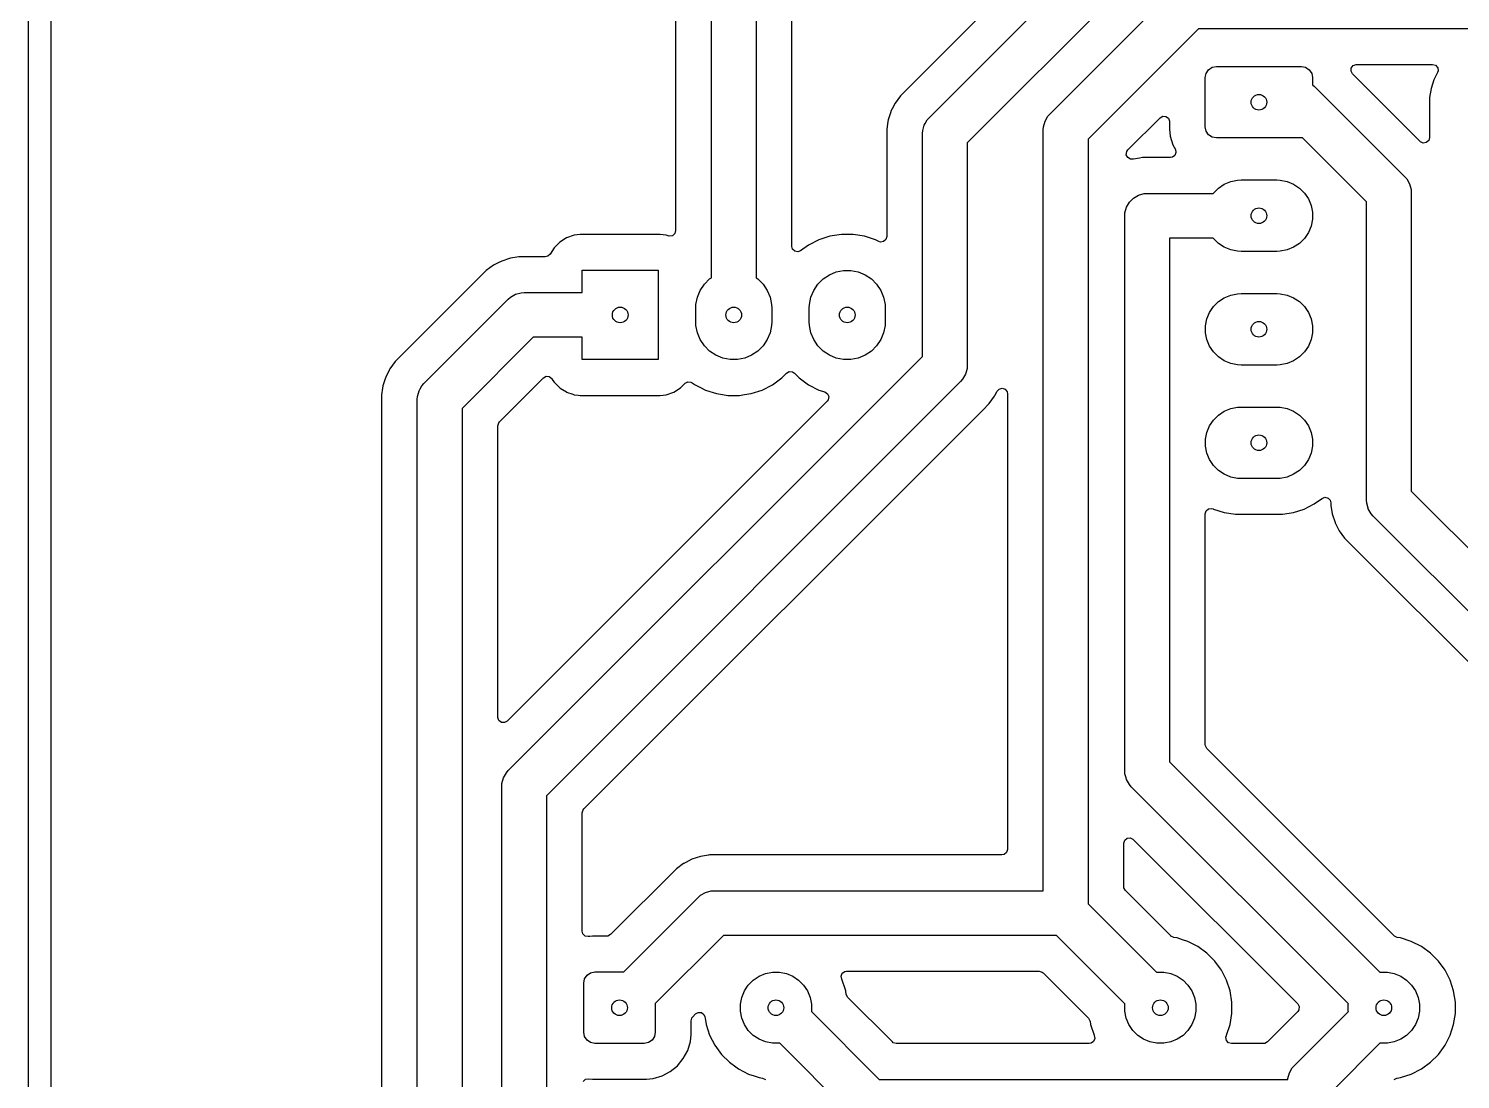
# Model space of a CAD drawing. Extents: x 20 to 124, y -124 to -20.
# Drawn here: x 20 to 52.03, y -90.05 to -66.54 of the extents above; entities that cross this region are included whole.
import ezdxf

# ---------------------------------------------------------------- set-up
doc = ezdxf.new("R2010")
doc.units = 0
doc.layers.add('BLACK', color=7, linetype='CONTINUOUS')
doc.layers.add('WHITE', color=7, linetype='CONTINUOUS')

msp = doc.modelspace()

# ---------------------------------------------------------------- linework, layer by layer
at = {"layer": 'BLACK', "linetype": 'CONTINUOUS'}
for p, q in [((20.5005, -74.735148), (20.5005, -20.6245)), ((47.121486, -60.429428), (39.506436, -68.044478)), ((40.144847, -68.538147), (47.615147, -61.067846)), ((48.175807, -61.9214), (40.9984, -69.098806)), ((34.4745, -64.357648), (34.4745, -71.063437)), ((35.275, -72.116725), (35.275, -64.46)), ((36.275, -64.667106), (36.275, -72.116725)), ((37.0755, -71.417055), (37.0755, -65.050047)), ((42.847647, -68.454847), (45.611646, -65.690847)), ((46.172307, -66.5444), (43.7012, -69.015506)), ((56.231594, -66.5444), (46.172307, -66.5444)), ((46.325, -67.64), (46.34403, -67.544329)), ((46.34403, -67.544329), (46.398223, -67.463223)), ((46.398223, -67.463223), (46.479329, -67.40903)), ((46.479329, -67.40903), (46.575, -67.39)), ((46.575, -67.39), (48.475, -67.39)), ((48.475, -67.39), (48.570671, -67.40903)), ((48.570671, -67.40903), (48.651777, -67.463223)), ((48.651777, -67.463223), (48.70597, -67.544329)), ((48.70597, -67.544329), (48.725, -67.64)), ((49.585981, -67.495258), (49.590965, -67.425566)), ((49.619466, -67.556581), (49.585981, -67.495258)), ((49.590965, -67.425566), (49.632837, -67.369633)), ((51.131119, -69.068234), (49.619466, -67.556581)), ((49.632837, -67.369633), (49.698301, -67.345216)), ((49.698301, -67.345216), (49.707147, -67.3449)), ((49.707147, -67.3449), (51.411966, -67.3449)), ((51.411966, -67.3449), (51.479005, -67.364585)), ((51.499209, -67.570807), (51.438081, -67.690776)), ((51.479005, -67.364585), (51.52476, -67.417389)), ((51.522451, -67.525191), (51.499209, -67.570807)), ((51.534704, -67.486547), (51.522451, -67.525191)), ((51.52476, -67.417389), (51.534704, -67.486547)), ((46.325, -68.74), (46.325, -67.64)), ((48.725, -67.64), (48.725, -67.799392)), ((48.725, -67.799392), (48.767253, -67.836447)), ((48.767253, -67.836447), (50.787754, -69.856947)), ((51.374822, -67.885465), (51.3428, -68.087648)), ((51.438081, -67.690776), (51.374822, -67.885465)), ((39.386114, -68.210087), (39.352063, -68.276918)), ((39.386116, -68.210084), (39.386114, -68.210087)), ((39.506436, -68.044478), (39.386116, -68.210084)), ((51.3428, -68.087648), (51.3428, -68.980553)), ((39.288972, -68.405431), (39.229924, -68.58716)), ((39.288973, -68.405427), (39.288972, -68.405431)), ((39.29318, -68.392482), (39.288973, -68.405427)), ((39.345876, -68.28906), (39.29318, -68.392481)), ((39.29318, -68.392481), (39.29318, -68.392482)), ((39.352063, -68.276918), (39.345876, -68.28906)), ((40.101738, -68.587303), (40.144847, -68.538147)), ((42.741726, -68.612786), (42.804523, -68.504019)), ((42.804523, -68.504019), (42.804538, -68.504003)), ((42.804538, -68.504003), (42.847647, -68.454847)), ((44.592923, -69.255861), (45.312819, -68.535966)), ((45.312819, -68.535966), (45.374142, -68.502481)), ((45.374142, -68.502481), (45.443834, -68.507465)), ((45.443834, -68.507465), (45.499767, -68.549337)), ((39.224045, -68.624279), (39.1979, -68.789349)), ((39.1979, -68.789349), (39.1979, -71.19511)), ((39.229922, -68.587167), (39.224045, -68.624278)), ((39.224045, -68.624278), (39.224045, -68.624279)), ((39.229924, -68.58716), (39.229922, -68.587167)), ((39.9984, -68.8917), (40.002677, -68.826452)), ((40.002677, -68.826437), (40.03646, -68.700358)), ((40.002677, -68.826452), (40.002677, -68.826437)), ((40.03646, -68.700358), (40.057537, -68.663852)), ((40.057537, -68.663852), (40.101723, -68.587319)), ((40.101723, -68.587319), (40.101738, -68.587303)), ((42.7012, -68.8084), (42.705477, -68.743152)), ((42.7012, -85.8315), (42.7012, -68.8084)), ((42.705477, -68.743137), (42.73926, -68.617058)), ((42.705477, -68.743152), (42.705477, -68.743137)), ((42.73926, -68.617058), (42.741726, -68.612786)), ((45.499767, -68.549337), (45.524184, -68.614801)), ((45.524184, -68.614801), (45.5245, -68.623647)), ((45.5245, -68.623647), (45.5245, -68.791604)), ((45.5245, -68.791604), (45.539699, -68.945932)), ((46.34403, -68.835671), (46.325, -68.74)), ((46.398223, -68.916777), (46.34403, -68.835671)), ((39.9984, -73.877893), (39.9984, -68.8917)), ((40.9984, -69.098806), (40.9984, -74.085)), ((43.7012, -69.015506), (43.7012, -86.124393)), ((45.539699, -68.945932), (45.599769, -69.143958)), ((45.599769, -69.143958), (45.654872, -69.247047)), ((46.479329, -68.97097), (46.398223, -68.916777)), ((46.575, -68.99), (46.479329, -68.97097)), ((48.475, -68.99), (46.575, -68.99)), ((48.501352, -68.984758), (48.475, -68.99)), ((49.9342, -70.417606), (48.501352, -68.984758)), ((51.137597, -69.074266), (51.131119, -69.068234)), ((51.201153, -69.103291), (51.137597, -69.074266)), ((51.270311, -69.093347), (51.201153, -69.103291)), ((51.323115, -69.047592), (51.270311, -69.093347)), ((51.3428, -68.980553), (51.323115, -69.047592)), ((44.55842, -69.364667), (44.566394, -69.295254)), ((44.589239, -69.427372), (44.55842, -69.364667)), ((44.566394, -69.295254), (44.592923, -69.255861)), ((44.649067, -69.463461), (44.589239, -69.427372)), ((44.713769, -69.461621), (44.649067, -69.463461)), ((44.714019, -69.462662), (44.713769, -69.461621)), ((44.718764, -69.461523), (44.714019, -69.462662)), ((44.853554, -69.440174), (44.718764, -69.461523)), ((44.920948, -69.4295), (44.853554, -69.440174)), ((45.125652, -69.4295), (44.920948, -69.4295)), ((45.545514, -69.4295), (45.125652, -69.4295)), ((45.587809, -69.422064), (45.545514, -69.4295)), ((45.644114, -69.380693), (45.587809, -69.422064)), ((45.669114, -69.315449), (45.644114, -69.380693)), ((45.654872, -69.247047), (45.669114, -69.315449)), ((46.506592, -70.222485), (46.617485, -70.111592)), ((46.617485, -70.111592), (46.747883, -70.024463)), ((46.747883, -70.024463), (46.892772, -69.964448)), ((46.892772, -69.964448), (47.046586, -69.933852)), ((47.046586, -69.933852), (47.125, -69.93)), ((47.125, -69.93), (47.925, -69.93)), ((47.925, -69.93), (48.003414, -69.933852)), ((48.003414, -69.933852), (48.157228, -69.964448)), ((48.157228, -69.964448), (48.302117, -70.024463)), ((48.302117, -70.024463), (48.432515, -70.111592)), ((48.432515, -70.111592), (48.543408, -70.222485)), ((50.787754, -69.856947), (50.830869, -69.906111)), ((50.830869, -69.906111), (50.830877, -69.906119)), ((50.830877, -69.906119), (50.89614, -70.019158)), ((50.89614, -70.019158), (50.89614, -70.019159)), ((50.89614, -70.019159), (50.929923, -70.145237)), ((50.929923, -70.145237), (50.929923, -70.145252)), ((50.929923, -70.145252), (50.9342, -70.2105)), ((44.56136, -70.538658), (44.626623, -70.425619)), ((44.626623, -70.425619), (44.718919, -70.333323)), ((44.718919, -70.333323), (44.831958, -70.26806)), ((44.831958, -70.26806), (44.958037, -70.234278)), ((44.958037, -70.234278), (45.0233, -70.23)), ((45.0233, -70.23), (46.501571, -70.23)), ((46.501571, -70.23), (46.506592, -70.222485)), ((48.543408, -70.222485), (48.630537, -70.352883)), ((48.630537, -70.352883), (48.690552, -70.497772)), ((49.9342, -77.0974), (49.9342, -70.417606)), ((50.9342, -70.2105), (50.9342, -76.890294)), ((44.5233, -70.73), (44.527578, -70.664737)), ((44.5233, -83.1536), (44.5233, -70.73)), ((44.527578, -70.664737), (44.56136, -70.538658)), ((48.690552, -70.497772), (48.721148, -70.651586)), ((48.721148, -70.651586), (48.721148, -70.808414)), ((34.4745, -71.063437), (34.454815, -71.130476)), ((48.630537, -71.107117), (48.543408, -71.237515)), ((48.690552, -70.962228), (48.630537, -71.107117)), ((48.721148, -70.808414), (48.690552, -70.962228)), ((31.882737, -71.320184), (31.755184, -71.447737)), ((32.035476, -71.224211), (31.882737, -71.320184)), ((32.205745, -71.164631), (32.035476, -71.224211)), ((32.20575, -71.16463), (32.205745, -71.164631)), ((32.340039, -71.1495), (32.20575, -71.16463)), ((32.340046, -71.1495), (32.340039, -71.1495)), ((34.129954, -71.1495), (32.340046, -71.1495)), ((34.12996, -71.1495), (34.129954, -71.1495)), ((34.264249, -71.16463), (34.12996, -71.1495)), ((34.26426, -71.164633), (34.264249, -71.16463)), ((34.309547, -71.180479), (34.26426, -71.164633)), ((34.332853, -71.186175), (34.309547, -71.180479)), ((34.402011, -71.176231), (34.332853, -71.186175)), ((34.454815, -71.130476), (34.402011, -71.176231)), ((37.08983, -71.474922), (37.0755, -71.417055)), ((37.449945, -71.388368), (37.272385, -71.517373)), ((37.681423, -71.270422), (37.449945, -71.388368)), ((37.928506, -71.19014), (37.681423, -71.270422)), ((38.185098, -71.1495), (37.928506, -71.19014)), ((38.185103, -71.1495), (38.185098, -71.1495)), ((38.444897, -71.1495), (38.185103, -71.1495)), ((38.444902, -71.1495), (38.444897, -71.1495)), ((38.701493, -71.19014), (38.444902, -71.1495)), ((38.948576, -71.270422), (38.701493, -71.19014)), ((39.017605, -71.305595), (38.948576, -71.270422)), ((39.056253, -71.317848), (39.017605, -71.305595)), ((39.125411, -71.307904), (39.056253, -71.317848)), ((39.178215, -71.262149), (39.125411, -71.307904)), ((39.1979, -71.19511), (39.178215, -71.262149)), ((46.501571, -71.23), (45.5233, -71.23)), ((45.5233, -71.23), (45.5233, -82.946493)), ((46.506592, -71.237515), (46.501571, -71.23)), ((46.617485, -71.348408), (46.506592, -71.237515)), ((46.747883, -71.435537), (46.617485, -71.348408)), ((48.432515, -71.348408), (48.302117, -71.435537)), ((48.543408, -71.237515), (48.432515, -71.348408)), ((30.584076, -71.744781), (30.501693, -71.786759)), ((30.656699, -71.721184), (30.584076, -71.744781)), ((30.694477, -71.70891), (30.656699, -71.721184)), ((30.778767, -71.681522), (30.694477, -71.708909)), ((30.694477, -71.708909), (30.694477, -71.70891)), ((30.778768, -71.681522), (30.778767, -71.681522)), ((30.967917, -71.651564), (30.778768, -71.681522)), ((30.980948, -71.6495), (30.967917, -71.651564)), ((31.185652, -71.6495), (30.980948, -71.6495)), ((31.559876, -71.6495), (31.185652, -71.6495)), ((31.612535, -71.637763), (31.559876, -71.6495)), ((31.66487, -71.591472), (31.612535, -71.637763)), ((31.755184, -71.447737), (31.66487, -71.591472)), ((37.138525, -71.525027), (37.08983, -71.474922)), ((37.206579, -71.540853), (37.138525, -71.525027)), ((37.272385, -71.517373), (37.206579, -71.540853)), ((46.892772, -71.495552), (46.747883, -71.435537)), ((47.046586, -71.526148), (46.892772, -71.495552)), ((47.125, -71.53), (47.046586, -71.526148)), ((47.925, -71.53), (47.125, -71.53)), ((48.003414, -71.526148), (47.925, -71.53)), ((48.157228, -71.495552), (48.003414, -71.526148)), ((48.302117, -71.435537), (48.157228, -71.495552)), ((30.236078, -71.958036), (28.203836, -73.990278)), ((30.401684, -71.837716), (30.236078, -71.958036)), ((30.401687, -71.837714), (30.401684, -71.837716)), ((30.501693, -71.786759), (30.401687, -71.837714)), ((32.385, -72.45), (32.385, -71.95)), ((32.385, -71.95), (34.085, -71.95)), ((34.085, -71.95), (34.085, -73.95)), ((37.775766, -72.142941), (37.914313, -72.050367)), ((37.914313, -72.050367), (38.068258, -71.986601)), ((38.068258, -71.986601), (38.231685, -71.954093)), ((38.231685, -71.954093), (38.398315, -71.954093)), ((38.398315, -71.954093), (38.561742, -71.986601)), ((38.561742, -71.986601), (38.715687, -72.050367)), ((38.715687, -72.050367), (38.854234, -72.142941)), ((35.025367, -72.399313), (35.117941, -72.260766)), ((35.117941, -72.260766), (35.235766, -72.142941)), ((35.235766, -72.142941), (35.275, -72.116725)), ((36.275, -72.116725), (36.314234, -72.142941)), ((36.314234, -72.142941), (36.432059, -72.260766)), ((36.432059, -72.260766), (36.524633, -72.399313)), ((37.565367, -72.399313), (37.657941, -72.260766)), ((37.657941, -72.260766), (37.775766, -72.142941)), ((38.854234, -72.142941), (38.972059, -72.260766)), ((38.972059, -72.260766), (39.064633, -72.399313)), ((28.842247, -74.483947), (30.729747, -72.596447)), ((30.729747, -72.596447), (30.77891, -72.553331)), ((30.77891, -72.553331), (30.778919, -72.553323)), ((30.778919, -72.553323), (30.891958, -72.48806)), ((30.891958, -72.48806), (31.018037, -72.454277)), ((31.018037, -72.454277), (31.018052, -72.454277)), ((31.018052, -72.454277), (31.0833, -72.45)), ((31.0833, -72.45), (32.385, -72.45)), ((34.929093, -72.716685), (34.961601, -72.553258)), ((34.961601, -72.553258), (35.025367, -72.399313)), ((36.524633, -72.399313), (36.588399, -72.553258)), ((36.588399, -72.553258), (36.620907, -72.716685)), ((37.469093, -72.716685), (37.501601, -72.553258)), ((37.501601, -72.553258), (37.565367, -72.399313)), ((39.064633, -72.399313), (39.128399, -72.553258)), ((39.128399, -72.553258), (39.160907, -72.716685)), ((46.506592, -72.762485), (46.617485, -72.651592)), ((46.617485, -72.651592), (46.747883, -72.564463)), ((46.747883, -72.564463), (46.892772, -72.504448)), ((46.892772, -72.504448), (47.046586, -72.473852)), ((47.046586, -72.473852), (47.125, -72.47)), ((47.125, -72.47), (47.925, -72.47)), ((47.925, -72.47), (48.003414, -72.473852)), ((48.003414, -72.473852), (48.157228, -72.504448)), ((48.157228, -72.504448), (48.302117, -72.564463)), ((48.302117, -72.564463), (48.432515, -72.651592)), ((48.432515, -72.651592), (48.543408, -72.762485)), ((34.925, -72.8), (34.929093, -72.716685)), ((34.925, -73.1), (34.925, -72.8)), ((36.620907, -72.716685), (36.625, -72.8)), ((36.625, -72.8), (36.625, -73.1)), ((37.465, -72.8), (37.469093, -72.716685)), ((37.465, -73.1), (37.465, -72.8)), ((39.160907, -72.716685), (39.165, -72.8)), ((39.165, -72.8), (39.165, -73.1)), ((46.359448, -73.037772), (46.419463, -72.892883)), ((46.419463, -72.892883), (46.506592, -72.762485)), ((48.543408, -72.762485), (48.630537, -72.892883)), ((48.630537, -72.892883), (48.690552, -73.037772)), ((34.929093, -73.183315), (34.925, -73.1)), ((34.961601, -73.346742), (34.929093, -73.183315)), ((35.025367, -73.500687), (34.961601, -73.346742)), ((36.588399, -73.346742), (36.524633, -73.500687)), ((36.620907, -73.183315), (36.588399, -73.346742)), ((36.625, -73.1), (36.620907, -73.183315)), ((37.469093, -73.183315), (37.465, -73.1)), ((37.501601, -73.346742), (37.469093, -73.183315)), ((37.565367, -73.500687), (37.501601, -73.346742)), ((39.128399, -73.346742), (39.064633, -73.500687)), ((39.160907, -73.183315), (39.128399, -73.346742)), ((39.165, -73.1), (39.160907, -73.183315)), ((46.328852, -73.191586), (46.359448, -73.037772)), ((46.328852, -73.348414), (46.328852, -73.191586)), ((46.359448, -73.502228), (46.328852, -73.348414)), ((48.690552, -73.037772), (48.721148, -73.191586)), ((48.721148, -73.348414), (48.690552, -73.502228)), ((48.721148, -73.191586), (48.721148, -73.348414)), ((31.290406, -73.45), (29.6958, -75.044606)), ((32.385, -73.45), (31.290406, -73.45)), ((32.385, -73.95), (32.385, -73.45)), ((35.117941, -73.639234), (35.025367, -73.500687)), ((35.235766, -73.757059), (35.117941, -73.639234)), ((36.432059, -73.639234), (36.314234, -73.757059)), ((36.524633, -73.500687), (36.432059, -73.639234)), ((37.657941, -73.639234), (37.565367, -73.500687)), ((37.775766, -73.757059), (37.657941, -73.639234)), ((38.972059, -73.639234), (38.854234, -73.757059)), ((39.064633, -73.500687), (38.972059, -73.639234)), ((46.419463, -73.647117), (46.359448, -73.502228)), ((46.506592, -73.777515), (46.419463, -73.647117)), ((48.630537, -73.647117), (48.543408, -73.777515)), ((48.690552, -73.502228), (48.630537, -73.647117)), ((28.203836, -73.990278), (28.083516, -74.155884)), ((30.731247, -83.145047), (39.9984, -73.877893)), ((34.085, -73.95), (32.385, -73.95)), ((35.374313, -73.849633), (35.235766, -73.757059)), ((35.528258, -73.913399), (35.374313, -73.849633)), ((35.691685, -73.945907), (35.528258, -73.913399)), ((35.858315, -73.945907), (35.691685, -73.945907)), ((36.021742, -73.913399), (35.858315, -73.945907)), ((36.175687, -73.849633), (36.021742, -73.913399)), ((36.314234, -73.757059), (36.175687, -73.849633)), ((37.914313, -73.849633), (37.775766, -73.757059)), ((38.068258, -73.913399), (37.914313, -73.849633)), ((38.231685, -73.945907), (38.068258, -73.913399)), ((38.398315, -73.945907), (38.231685, -73.945907)), ((38.561742, -73.913399), (38.398315, -73.945907)), ((38.715687, -73.849633), (38.561742, -73.913399)), ((38.854234, -73.757059), (38.715687, -73.849633)), ((46.617485, -73.888408), (46.506592, -73.777515)), ((46.747883, -73.975537), (46.617485, -73.888408)), ((46.892772, -74.035552), (46.747883, -73.975537)), ((48.302117, -73.975537), (48.157228, -74.035552)), ((48.432515, -73.888408), (48.302117, -73.975537)), ((48.543408, -73.777515), (48.432515, -73.888408)), ((28.067482, -74.187352), (27.990581, -74.338276)), ((28.083511, -74.155892), (28.067481, -74.187351)), ((28.067481, -74.187351), (28.067482, -74.187352)), ((28.083516, -74.155884), (28.083511, -74.155892)), ((36.850229, -74.358931), (36.957319, -74.251841)), ((36.957319, -74.251841), (37.018642, -74.218356)), ((37.018642, -74.218356), (37.088334, -74.22334)), ((37.088334, -74.22334), (37.132681, -74.251841)), ((37.132681, -74.251841), (37.239771, -74.358931)), ((40.96034, -74.276342), (40.895077, -74.389381)), ((40.966905, -74.251841), (40.96034, -74.276342)), ((40.994123, -74.150263), (40.966905, -74.251841)), ((40.9984, -74.085), (40.994123, -74.150247)), ((40.994123, -74.150247), (40.994123, -74.150263)), ((47.046586, -74.066148), (46.892772, -74.035552)), ((47.125, -74.07), (47.046586, -74.066148)), ((47.925, -74.07), (47.125, -74.07)), ((48.003414, -74.066148), (47.925, -74.07)), ((48.157228, -74.035552), (48.003414, -74.066148)), ((27.919205, -74.584218), (27.8953, -74.735148)), ((27.927322, -74.532968), (27.919205, -74.584218)), ((27.976197, -74.382548), (27.927322, -74.532967)), ((27.927322, -74.532967), (27.927322, -74.532968)), ((27.990581, -74.338276), (27.976197, -74.382548)), ((28.73386, -74.646158), (28.757471, -74.605263)), ((28.757471, -74.605263), (28.799123, -74.533119)), ((28.799123, -74.533119), (28.799138, -74.533103)), ((28.799138, -74.533103), (28.842247, -74.483947)), ((30.993585, -74.8789), (31.515982, -74.356502)), ((31.515982, -74.356502), (31.577303, -74.323019)), ((31.577303, -74.323019), (31.646994, -74.328003)), ((40.851954, -74.438553), (31.5848, -83.705706)), ((31.646994, -74.328003), (31.702928, -74.369875)), ((31.702928, -74.369875), (31.708654, -74.378212)), ((31.708654, -74.378212), (31.731166, -74.414038)), ((31.731166, -74.414038), (31.755184, -74.452262)), ((31.755184, -74.452262), (31.882738, -74.579816)), ((31.882738, -74.579816), (31.889744, -74.584218)), ((31.889744, -74.584218), (32.031497, -74.673288)), ((34.434522, -74.675789), (34.587262, -74.579816)), ((34.587262, -74.579816), (34.687655, -74.479423)), ((34.687655, -74.479423), (34.748978, -74.445938)), ((34.748978, -74.445938), (34.81867, -74.450922)), ((34.81867, -74.450922), (34.848218, -74.466783)), ((34.848218, -74.466783), (34.909949, -74.511634)), ((34.909949, -74.511634), (35.01735, -74.566358)), ((35.01735, -74.566358), (35.141423, -74.629577)), ((35.141423, -74.629577), (35.141425, -74.629577)), ((35.141425, -74.629577), (35.141428, -74.629579)), ((35.141428, -74.629579), (35.388507, -74.70986)), ((36.161493, -74.70986), (36.408572, -74.629579)), ((36.408572, -74.629579), (36.640051, -74.511634)), ((36.640051, -74.511634), (36.850229, -74.358931)), ((37.239771, -74.358931), (37.449949, -74.511634)), ((37.449949, -74.511634), (37.681428, -74.629579)), ((37.681428, -74.629579), (37.815951, -74.673288)), ((40.895061, -74.389396), (40.851954, -74.438553)), ((40.895077, -74.389381), (40.895061, -74.389396)), ((41.666216, -74.657628), (41.71419, -74.606834)), ((41.71419, -74.606834), (41.782011, -74.590039)), ((41.782011, -74.590039), (41.848146, -74.612577)), ((41.848146, -74.612577), (41.891597, -74.667292)), ((20.5005, -123.3755), (20.5005, -74.735148)), ((27.8953, -74.735148), (27.8953, -97.949257)), ((28.6958, -74.8375), (28.700077, -74.772252)), ((28.6958, -97.8469), (28.6958, -74.8375)), ((28.700077, -74.772237), (28.73386, -74.646158)), ((28.700077, -74.772252), (28.700077, -74.772237)), ((30.532619, -75.339866), (30.993585, -74.8789)), ((37.865314, -74.8789), (30.707981, -82.036234)), ((32.031497, -74.673288), (32.035478, -74.675789)), ((32.035478, -74.675789), (32.174206, -74.724332)), ((32.174206, -74.724332), (32.205745, -74.735368)), ((32.205745, -74.735368), (32.20575, -74.735369)), ((32.20575, -74.735369), (32.296246, -74.745565)), ((32.296246, -74.745565), (32.34004, -74.750499)), ((32.34004, -74.750499), (32.340043, -74.7505)), ((32.340043, -74.7505), (32.340046, -74.7505)), ((32.340046, -74.7505), (34.129957, -74.7505)), ((34.129957, -74.7505), (34.129958, -74.750499)), ((34.129958, -74.750499), (34.197104, -74.742934)), ((34.197104, -74.742934), (34.264249, -74.735369)), ((34.264249, -74.735369), (34.264252, -74.735368)), ((34.264252, -74.735368), (34.264255, -74.735368)), ((34.264255, -74.735368), (34.434522, -74.675789)), ((35.388507, -74.70986), (35.520706, -74.730797)), ((35.520706, -74.730797), (35.645098, -74.7505)), ((35.645098, -74.7505), (35.645103, -74.7505)), ((35.645103, -74.7505), (35.904902, -74.7505)), ((35.904902, -74.7505), (36.018298, -74.732539)), ((36.018298, -74.732539), (36.161493, -74.70986)), ((37.815951, -74.673288), (37.873627, -74.712726)), ((37.88891, -74.845931), (37.865314, -74.8789)), ((37.873627, -74.712726), (37.900825, -74.777084)), ((37.900825, -74.777084), (37.88891, -74.845931)), ((41.345619, -75.076966), (41.490366, -74.932219)), ((41.490366, -74.932219), (41.490368, -74.932215)), ((41.490368, -74.932215), (41.490371, -74.932213)), ((41.490371, -74.932213), (41.610684, -74.766614)), ((41.610683, -74.766614), (41.610687, -74.76661)), ((41.610684, -74.766614), (41.610683, -74.766614)), ((41.610687, -74.76661), (41.617499, -74.753241)), ((41.617499, -74.753241), (41.666216, -74.657628)), ((41.891597, -74.667292), (41.9007, -74.713925)), ((41.9007, -74.713925), (41.9007, -84.907)), ((29.6958, -75.044606), (29.6958, -97.639793)), ((32.421614, -84.000969), (41.33855, -75.084032)), ((41.33855, -75.084032), (41.338557, -75.084027)), ((41.338557, -75.084027), (41.345617, -75.076967)), ((41.345617, -75.076967), (41.345619, -75.076966)), ((46.506592, -75.302485), (46.617485, -75.191592)), ((46.617485, -75.191592), (46.747883, -75.104463)), ((46.747883, -75.104463), (46.892772, -75.044448)), ((46.892772, -75.044448), (47.046586, -75.013852)), ((47.046586, -75.013852), (47.125, -75.01)), ((47.125, -75.01), (47.925, -75.01)), ((47.925, -75.01), (48.003414, -75.013852)), ((48.003414, -75.013852), (48.157228, -75.044448)), ((48.157228, -75.044448), (48.302117, -75.104463)), ((48.302117, -75.104463), (48.432515, -75.191592)), ((48.432515, -75.191592), (48.543408, -75.302485)), ((30.4963, -75.427547), (30.515985, -75.360508)), ((30.4963, -81.948553), (30.4963, -75.427547)), ((30.515985, -75.360508), (30.532619, -75.339866)), ((46.328852, -75.731586), (46.359448, -75.577772)), ((46.359448, -75.577772), (46.419463, -75.432883)), ((46.419463, -75.432883), (46.506592, -75.302485)), ((48.543408, -75.302485), (48.630537, -75.432883)), ((48.630537, -75.432883), (48.690552, -75.577772)), ((48.690552, -75.577772), (48.721148, -75.731586)), ((46.328852, -75.888414), (46.328852, -75.731586)), ((46.359448, -76.042228), (46.328852, -75.888414)), ((48.721148, -75.888414), (48.690552, -76.042228)), ((48.721148, -75.731586), (48.721148, -75.888414)), ((46.419463, -76.187117), (46.359448, -76.042228)), ((46.506592, -76.317515), (46.419463, -76.187117)), ((48.630537, -76.187117), (48.543408, -76.317515)), ((48.690552, -76.042228), (48.630537, -76.187117)), ((46.617485, -76.428408), (46.506592, -76.317515)), ((46.747883, -76.515537), (46.617485, -76.428408)), ((46.892772, -76.575552), (46.747883, -76.515537)), ((48.302117, -76.515537), (48.157228, -76.575552)), ((48.432515, -76.428408), (48.302117, -76.515537)), ((48.543408, -76.317515), (48.432515, -76.428408)), ((47.046586, -76.606148), (46.892772, -76.575552)), ((47.125, -76.61), (47.046586, -76.606148)), ((47.925, -76.61), (47.125, -76.61)), ((48.003414, -76.606148), (47.925, -76.61)), ((48.157228, -76.575552), (48.003414, -76.606148)), ((48.539379, -77.293241), (48.763845, -77.17887)), ((48.763845, -77.17887), (48.878385, -77.095652)), ((48.878385, -77.095652), (48.936815, -77.053201)), ((48.936815, -77.053201), (49.002621, -77.029721)), ((49.002621, -77.029721), (49.070675, -77.045547)), ((49.070675, -77.045547), (49.11937, -77.095652)), ((49.11937, -77.095652), (49.1337, -77.153519)), ((49.1337, -77.153519), (49.1337, -77.199754)), ((49.938477, -77.162647), (49.9342, -77.0974)), ((49.938477, -77.162663), (49.938477, -77.162647)), ((49.967598, -77.271342), (49.938477, -77.162663)), ((50.9342, -76.890294), (61.993906, -87.95)), ((46.3238, -77.4004), (46.343485, -77.333361)), ((46.3238, -82.563553), (46.3238, -77.4004)), ((46.343485, -77.333361), (46.396289, -77.287606)), ((46.396289, -77.287606), (46.465447, -77.277662)), ((46.465447, -77.277662), (46.504098, -77.289917)), ((46.504098, -77.289917), (46.510621, -77.293241)), ((46.510621, -77.293241), (46.750215, -77.37109)), ((46.750215, -77.37109), (46.999038, -77.4105)), ((46.999038, -77.4105), (46.999039, -77.4105)), ((46.999039, -77.4105), (48.050961, -77.4105)), ((48.050961, -77.4105), (48.050962, -77.4105)), ((48.050962, -77.4105), (48.299785, -77.37109)), ((48.299785, -77.37109), (48.539379, -77.293241)), ((49.1337, -77.199754), (49.136096, -77.214886)), ((49.136096, -77.214886), (49.165722, -77.401931)), ((49.165722, -77.401931), (49.228979, -77.596617)), ((49.97226, -77.288742), (49.967598, -77.271342)), ((50.037523, -77.401781), (49.97226, -77.288742)), ((50.037538, -77.401796), (50.037523, -77.401781)), ((50.080647, -77.450953), (50.037538, -77.401796)), ((61.433247, -88.803553), (50.080647, -77.450953)), ((49.228979, -77.596617), (49.231662, -77.601883)), ((49.231662, -77.601883), (49.231663, -77.601884)), ((49.231663, -77.601884), (49.321913, -77.779011)), ((49.321913, -77.779011), (49.442234, -77.944619)), ((49.442234, -77.944619), (54.148849, -82.651234)), ((30.496616, -81.957399), (30.4963, -81.948553)), ((30.521033, -82.022863), (30.496616, -81.957399)), ((30.576966, -82.064735), (30.521033, -82.022863)), ((30.646658, -82.069719), (30.576966, -82.064735)), ((30.707981, -82.036234), (30.646658, -82.069719)), ((46.326634, -82.589911), (46.3238, -82.563553)), ((46.360119, -82.651234), (46.326634, -82.589911)), ((45.5233, -82.946493), (50.232422, -87.655615)), ((50.551107, -86.842223), (46.360119, -82.651234)), ((30.62286, -83.307258), (30.688123, -83.194219)), ((30.688123, -83.194219), (30.688138, -83.194203)), ((30.688138, -83.194203), (30.731247, -83.145047)), ((44.527577, -83.218847), (44.5233, -83.1536)), ((44.527577, -83.218863), (44.527577, -83.218847)), ((44.551263, -83.307258), (44.527577, -83.218863)), ((30.5848, -83.4986), (30.589077, -83.433352)), ((30.5848, -96.7598), (30.5848, -83.4986)), ((30.589077, -83.433337), (30.62286, -83.307258)), ((30.589077, -83.433352), (30.589077, -83.433337)), ((44.56136, -83.344942), (44.551263, -83.307258)), ((44.626623, -83.457981), (44.56136, -83.344942)), ((44.626638, -83.457996), (44.626623, -83.457981)), ((44.669747, -83.507153), (44.626638, -83.457996)), ((49.525315, -88.362722), (44.669747, -83.507153)), ((31.5848, -83.705706), (31.5848, -96.453852)), ((32.3853, -84.088645), (32.404985, -84.021606)), ((32.3853, -86.735615), (32.3853, -84.088645)), ((32.404985, -84.021606), (32.421614, -84.000969)), ((44.5017, -84.770546), (44.521385, -84.703507)), ((44.5017, -85.741453), (44.5017, -84.770546)), ((44.521385, -84.703507), (44.574189, -84.657752)), ((44.574189, -84.657752), (44.643347, -84.647808)), ((44.643347, -84.647808), (44.706903, -84.676833)), ((44.706903, -84.676833), (44.713381, -84.682865)), ((44.713381, -84.682865), (48.392834, -88.362318)), ((34.70048, -85.196849), (34.65659, -85.219213)), ((34.838976, -85.126281), (34.70048, -85.196849)), ((35.033665, -85.063022), (34.838976, -85.126281)), ((35.211529, -85.034851), (35.033665, -85.063022)), ((35.235848, -85.031), (35.211529, -85.034851)), ((41.7767, -85.031), (35.235848, -85.031)), ((41.828211, -85.019794), (41.7767, -85.031)), ((41.881015, -84.974039), (41.828211, -85.019794)), ((41.9007, -84.907), (41.881015, -84.974039)), ((34.490982, -85.339532), (33.017334, -86.813181)), ((34.490986, -85.339528), (34.490982, -85.339532)), ((34.64869, -85.224952), (34.490986, -85.339528)), ((34.648691, -85.224952), (34.64869, -85.224951)), ((34.64869, -85.224951), (34.64869, -85.224952)), ((34.656589, -85.219214), (34.648691, -85.224952)), ((34.65659, -85.219213), (34.656589, -85.219214)), ((35.146858, -85.86956), (35.272937, -85.835777)), ((35.272937, -85.835777), (35.272952, -85.835777)), ((35.272952, -85.835777), (35.3382, -85.8315)), ((35.3382, -85.8315), (42.7012, -85.8315)), ((44.504534, -85.767811), (44.5017, -85.741453)), ((44.538019, -85.829134), (44.504534, -85.767811)), ((45.551108, -86.842223), (44.538019, -85.829134)), ((33.312594, -87.65), (34.984646, -85.977947)), ((34.984646, -85.977947), (35.03381, -85.934831)), ((35.03381, -85.934831), (35.033819, -85.934823)), ((35.033819, -85.934823), (35.146858, -85.86956)), ((43.7012, -86.124393), (45.232421, -87.655615)), ((32.402098, -86.797934), (32.3853, -86.735615)), ((32.452808, -86.845999), (32.402098, -86.797934)), ((32.521454, -86.859018), (32.452808, -86.845999)), ((32.553603, -86.855851), (32.521454, -86.859018)), ((32.618092, -86.8495), (32.553603, -86.855851)), ((32.929653, -86.8495), (32.618092, -86.8495)), ((32.956011, -86.846666), (32.929653, -86.8495)), ((33.017334, -86.813181), (32.956011, -86.846666)), ((35.545307, -86.8315), (34.0197, -88.357106)), ((42.994094, -86.8315), (35.545307, -86.8315)), ((44.525315, -88.362721), (42.994094, -86.8315)), ((45.556255, -86.847085), (45.551108, -86.842223)), ((45.619389, -86.877015), (45.556255, -86.847085)), ((45.694483, -86.888909), (45.619389, -86.877015)), ((45.814282, -86.927834), (45.694483, -86.888909)), ((45.934079, -86.966759), (45.814282, -86.927834)), ((46.158545, -87.08113), (45.934079, -86.966759)), ((46.158547, -87.081131), (46.158545, -87.08113)), ((46.158548, -87.081132), (46.158547, -87.081131)), ((46.362349, -87.229201), (46.158548, -87.081132)), ((50.556254, -86.847085), (50.551107, -86.842223)), ((50.619389, -86.877015), (50.556254, -86.847085)), ((50.694483, -86.888909), (50.619389, -86.877015)), ((50.694485, -86.88891), (50.694483, -86.888909)), ((50.934079, -86.966759), (50.694485, -86.88891)), ((51.158545, -87.08113), (50.934079, -86.966759)), ((51.158547, -87.081131), (51.158545, -87.08113)), ((51.158548, -87.081132), (51.158547, -87.081131)), ((51.362349, -87.229201), (51.158548, -87.081132)), ((46.362354, -87.229205), (46.362349, -87.229201)), ((46.540494, -87.407345), (46.362354, -87.229205)), ((46.540498, -87.40735), (46.540494, -87.407345)), ((46.666786, -87.581172), (46.540498, -87.40735)), ((51.362354, -87.229205), (51.362349, -87.229201)), ((51.540494, -87.407345), (51.362354, -87.229205)), ((51.540498, -87.40735), (51.540494, -87.407345)), ((51.666786, -87.581172), (51.540498, -87.40735)), ((32.43873, -87.804329), (32.492923, -87.723223)), ((32.492923, -87.723223), (32.574029, -87.66903)), ((32.574029, -87.66903), (32.6697, -87.65)), ((32.6697, -87.65), (33.312594, -87.65)), ((36.212185, -87.831592), (36.342583, -87.744463)), ((36.342583, -87.744463), (36.487472, -87.684448)), ((36.487472, -87.684448), (36.641286, -87.653852)), ((36.641286, -87.653852), (36.798114, -87.653852)), ((36.798114, -87.653852), (36.951928, -87.684448)), ((36.951928, -87.684448), (37.096817, -87.744463)), ((37.096817, -87.744463), (37.227215, -87.831592)), ((38.17816, -87.743625), (38.204436, -87.678885)), ((38.191056, -87.812295), (38.17816, -87.743625)), ((38.204436, -87.678885), (38.261543, -87.638628)), ((38.261543, -87.638628), (38.301541, -87.632)), ((38.301541, -87.632), (42.611153, -87.632)), ((42.611153, -87.632), (42.678192, -87.651685)), ((42.678192, -87.651685), (42.698834, -87.668319)), ((42.698834, -87.668319), (43.711923, -88.681408)), ((45.232421, -87.655615), (45.241286, -87.653852)), ((45.241286, -87.653852), (45.398114, -87.653852)), ((45.398114, -87.653852), (45.551928, -87.684448)), ((45.551928, -87.684448), (45.696817, -87.744463)), ((45.696817, -87.744463), (45.827215, -87.831592)), ((46.68857, -87.611155), (46.666786, -87.581172)), ((46.756067, -87.743625), (46.68857, -87.611155)), ((46.802939, -87.835616), (46.756067, -87.743625)), ((50.232422, -87.655615), (50.241286, -87.653852)), ((50.241286, -87.653852), (50.398114, -87.653852)), ((50.398114, -87.653852), (50.551928, -87.684448)), ((50.551928, -87.684448), (50.696817, -87.744463)), ((50.696817, -87.744463), (50.827215, -87.831592)), ((51.68857, -87.611155), (51.666786, -87.581172)), ((51.756067, -87.743625), (51.68857, -87.611155)), ((51.802939, -87.835616), (51.756067, -87.743625)), ((32.4197, -87.9), (32.43873, -87.804329)), ((32.4197, -89), (32.4197, -87.9)), ((35.954148, -88.217772), (36.014163, -88.072883)), ((36.014163, -88.072883), (36.101292, -87.942485)), ((36.101292, -87.942485), (36.212185, -87.831592)), ((37.227215, -87.831592), (37.338108, -87.942485)), ((37.338108, -87.942485), (37.425237, -88.072883)), ((37.425237, -88.072883), (37.485252, -88.217772)), ((38.202941, -87.835621), (38.191056, -87.812295)), ((38.265912, -88.029428), (38.202941, -87.835621)), ((38.28079, -88.075214), (38.265912, -88.029428)), ((38.292683, -88.150306), (38.28079, -88.075214)), ((45.827215, -87.831592), (45.938108, -87.942485)), ((45.938108, -87.942485), (46.025237, -88.072883)), ((46.025237, -88.072883), (46.085252, -88.217772)), ((46.802939, -87.835618), (46.802939, -87.835616)), ((46.802941, -87.835621), (46.802939, -87.835618)), ((46.88079, -88.075215), (46.802941, -87.835621)), ((46.9202, -88.324038), (46.88079, -88.075215)), ((50.827215, -87.831592), (50.938108, -87.942485)), ((50.938108, -87.942485), (51.025237, -88.072883)), ((51.025237, -88.072883), (51.085252, -88.217772)), ((51.802939, -87.835618), (51.802939, -87.835616)), ((51.802941, -87.835621), (51.802939, -87.835618)), ((51.88079, -88.075215), (51.802941, -87.835621)), ((51.9202, -88.324038), (51.88079, -88.075215)), ((34.0197, -88.357106), (34.0197, -89)), ((35.923552, -88.371586), (35.954148, -88.217772)), ((35.923552, -88.528414), (35.923552, -88.371586)), ((37.485252, -88.217772), (37.515848, -88.371586)), ((37.515848, -88.371586), (37.515848, -88.528414)), ((38.29399, -88.157267), (38.292683, -88.150306)), ((38.327475, -88.21859), (38.29399, -88.157267)), ((39.324465, -89.215581), (38.327475, -88.21859)), ((44.523552, -88.371586), (44.525315, -88.362721)), ((44.523552, -88.528414), (44.523552, -88.371586)), ((46.085252, -88.217772), (46.115848, -88.371586)), ((46.115848, -88.371586), (46.115848, -88.528414)), ((46.9202, -88.575962), (46.9202, -88.324038)), ((48.392834, -88.362318), (48.426319, -88.423641)), ((49.523552, -88.371586), (49.525315, -88.362722)), ((49.523552, -88.528414), (49.523552, -88.371586)), ((51.085252, -88.217772), (51.115848, -88.371586)), ((51.115848, -88.371586), (51.115848, -88.528414)), ((51.9202, -88.575962), (51.9202, -88.324038)), ((34.8202, -88.740047), (34.828843, -88.71061)), ((34.828843, -88.71061), (34.835367, -88.680621)), ((34.835367, -88.680621), (34.839122, -88.675603)), ((34.839122, -88.675603), (34.839885, -88.673008)), ((34.839885, -88.673008), (34.856513, -88.652371)), ((34.856513, -88.652371), (34.92165, -88.587234)), ((34.92165, -88.587234), (34.982969, -88.553752)), ((34.982969, -88.553752), (35.052661, -88.558736)), ((35.052661, -88.558736), (35.108595, -88.600607)), ((35.108595, -88.600607), (35.1318, -88.655519)), ((35.1318, -88.655519), (35.135901, -88.681408)), ((35.135901, -88.681408), (35.15861, -88.824785)), ((35.954148, -88.682228), (35.923552, -88.528414)), ((36.014163, -88.827117), (35.954148, -88.682228)), ((37.515848, -88.528414), (37.514084, -88.537278)), ((37.514084, -88.537278), (39.029207, -90.0524)), ((43.711923, -88.681408), (43.745408, -88.742731)), ((44.554148, -88.682228), (44.523552, -88.528414)), ((44.614163, -88.827117), (44.554148, -88.682228)), ((46.085252, -88.682228), (46.025237, -88.827117)), ((46.115848, -88.528414), (46.085252, -88.682228)), ((46.88079, -88.824785), (46.9202, -88.575962)), ((48.392834, -88.53768), (47.714934, -89.215581)), ((48.314947, -89.747647), (49.525315, -88.537278)), ((48.421335, -88.493333), (48.392834, -88.53768)), ((48.426319, -88.423641), (48.421335, -88.493333)), ((49.525315, -88.537278), (49.523552, -88.528414)), ((51.085252, -88.682228), (51.025237, -88.827117)), ((51.115848, -88.528414), (51.085252, -88.682228)), ((51.88079, -88.824785), (51.9202, -88.575962)), ((32.43873, -89.095671), (32.4197, -89)), ((34.0197, -89), (34.00067, -89.095671)), ((34.8202, -89.051608), (34.8202, -88.740047)), ((35.15861, -88.824785), (35.23646, -89.064383)), ((36.101292, -88.957515), (36.014163, -88.827117)), ((36.212185, -89.068408), (36.101292, -88.957515)), ((43.745408, -88.742731), (43.746715, -88.749689)), ((43.746715, -88.749689), (43.758609, -88.824783)), ((43.758609, -88.824783), (43.836459, -89.06438)), ((44.701292, -88.957515), (44.614163, -88.827117)), ((44.812185, -89.068408), (44.701292, -88.957515)), ((45.938108, -88.957515), (45.827215, -89.068408)), ((46.025237, -88.827117), (45.938108, -88.957515)), ((46.802941, -89.064379), (46.88079, -88.824785)), ((50.938108, -88.957515), (50.827215, -89.068408)), ((51.025237, -88.827117), (50.938108, -88.957515)), ((51.802941, -89.064379), (51.88079, -88.824785)), ((32.492923, -89.176777), (32.43873, -89.095671)), ((32.574029, -89.23097), (32.492923, -89.176777)), ((32.6697, -89.25), (32.574029, -89.23097)), ((33.7697, -89.25), (32.6697, -89.25)), ((33.865371, -89.23097), (33.7697, -89.25)), ((33.946477, -89.176777), (33.865371, -89.23097)), ((34.00067, -89.095671), (33.946477, -89.176777)), ((34.744932, -89.403954), (34.805, -89.205934)), ((34.805, -89.205934), (34.8202, -89.051608)), ((35.23646, -89.064383), (35.350832, -89.288848)), ((35.350832, -89.288848), (35.498901, -89.492649)), ((36.342583, -89.155537), (36.212185, -89.068408)), ((36.487472, -89.215552), (36.342583, -89.155537)), ((36.641286, -89.246148), (36.487472, -89.215552)), ((36.798114, -89.246148), (36.641286, -89.246148)), ((36.806978, -89.244384), (36.798114, -89.246148)), ((38.468547, -90.905954), (36.806978, -89.244384)), ((39.345107, -89.232215), (39.324465, -89.215581)), ((39.412146, -89.2519), (39.345107, -89.232215)), ((43.729656, -89.2519), (39.412146, -89.2519)), ((43.769657, -89.245271), (43.729656, -89.2519)), ((43.826762, -89.205013), (43.769657, -89.245271)), ((43.853037, -89.140272), (43.826762, -89.205013)), ((43.836459, -89.06438), (43.84014, -89.071603)), ((43.84014, -89.071603), (43.853037, -89.140272)), ((44.942583, -89.155537), (44.812185, -89.068408)), ((45.087472, -89.215552), (44.942583, -89.155537)), ((45.241286, -89.246148), (45.087472, -89.215552)), ((45.398114, -89.246148), (45.241286, -89.246148)), ((45.551928, -89.215552), (45.398114, -89.246148)), ((45.696817, -89.155537), (45.551928, -89.215552)), ((45.827215, -89.068408), (45.696817, -89.155537)), ((46.787006, -89.110253), (46.79926, -89.071603)), ((46.79695, -89.179411), (46.787006, -89.110253)), ((46.842705, -89.232215), (46.79695, -89.179411)), ((46.79926, -89.071603), (46.802941, -89.064379)), ((46.909744, -89.2519), (46.842705, -89.232215)), ((47.627253, -89.2519), (46.909744, -89.2519)), ((47.653611, -89.249066), (47.627253, -89.2519)), ((47.714934, -89.215581), (47.653611, -89.249066)), ((50.232421, -89.244384), (49.1685, -90.308306)), ((50.241286, -89.246148), (50.232421, -89.244384)), ((50.398114, -89.246148), (50.241286, -89.246148)), ((50.551928, -89.215552), (50.398114, -89.246148)), ((50.696817, -89.155537), (50.551928, -89.215552)), ((50.827215, -89.068408), (50.696817, -89.155537)), ((51.540493, -89.492656), (51.68857, -89.288845)), ((51.68857, -89.288845), (51.802941, -89.064379)), ((34.51611, -89.74641), (34.647385, -89.58645)), ((34.647385, -89.58645), (34.744932, -89.403954)), ((35.498901, -89.492649), (35.498905, -89.492654)), ((35.498905, -89.492654), (35.677044, -89.670793)), ((35.677044, -89.670793), (35.67705, -89.670798)), ((35.67705, -89.670798), (35.819347, -89.774182)), ((51.158545, -89.81887), (51.362356, -89.670793)), ((51.362356, -89.670793), (51.540493, -89.492656)), ((33.975634, -90.0353), (34.173654, -89.975232)), ((34.173654, -89.975232), (34.35615, -89.877685)), ((34.35615, -89.877685), (34.51611, -89.74641)), ((35.819347, -89.774182), (35.880855, -89.81887)), ((35.880855, -89.81887), (35.996286, -89.877685)), ((35.996286, -89.877685), (36.105316, -89.933239)), ((36.105316, -89.933239), (36.105318, -89.933239)), ((36.105318, -89.933239), (36.105321, -89.933241)), ((36.105321, -89.933241), (36.233749, -89.97497)), ((36.233749, -89.97497), (36.344914, -90.01109)), ((48.172777, -90.035937), (48.20656, -89.909858)), ((48.20656, -89.909858), (48.271823, -89.796819)), ((48.271823, -89.796819), (48.271838, -89.796803)), ((48.271838, -89.796803), (48.314947, -89.747647)), ((50.694485, -90.01109), (50.934079, -89.933241)), ((50.934079, -89.933241), (51.158545, -89.81887)), ((32.404985, -90.097345), (32.457789, -90.05159)), ((32.457789, -90.05159), (32.521451, -90.040981)), ((32.521451, -90.040981), (32.618092, -90.0505)), ((32.618092, -90.0505), (32.618097, -90.0505)), ((32.618097, -90.0505), (33.821305, -90.0505)), ((33.821305, -90.0505), (33.821308, -90.0505)), ((33.821308, -90.0505), (33.975634, -90.0353)), ((36.344914, -90.01109), (36.384139, -90.017302)), ((36.384139, -90.017302), (36.420006, -90.022983)), ((36.420006, -90.022983), (36.483141, -90.052912)), ((39.029207, -90.0524), (48.171699, -90.0524)), ((48.171699, -90.0524), (48.172777, -90.035952)), ((48.172777, -90.035952), (48.172777, -90.035937)), ((50.55111, -90.057773), (50.612431, -90.02429)), ((50.612431, -90.02429), (50.619345, -90.02299)), ((50.619345, -90.02299), (50.694485, -90.01109))]:
    msp.add_line(p, q, dxfattribs=at)
at = {"layer": 'BLACK'}
for centre in [(47.525, -68.19), (47.525, -70.73), (33.235, -72.95), (35.775, -72.95), (38.315, -72.95), (47.525, -73.27), (47.525, -75.81), (33.2197, -88.45), (36.7197, -88.45), (45.3197, -88.45), (50.3197, -88.45)]:
    msp.add_circle(centre, 0.175, dxfattribs=at)
at = {"layer": 'WHITE', "linetype": 'CONTINUOUS'}
msp.add_line((20, -124), (20, -20), dxfattribs=at)
at = {"layer": 'WHITE'}
for centre in [(47.525, -68.19), (47.525, -70.73), (33.235, -72.95), (35.775, -72.95), (38.315, -72.95), (47.525, -73.27), (47.525, -75.81), (33.2197, -88.45), (36.7197, -88.45), (45.3197, -88.45), (50.3197, -88.45)]:
    msp.add_circle(centre, 0.175, dxfattribs=at)

doc.saveas('drawing.dxf')
